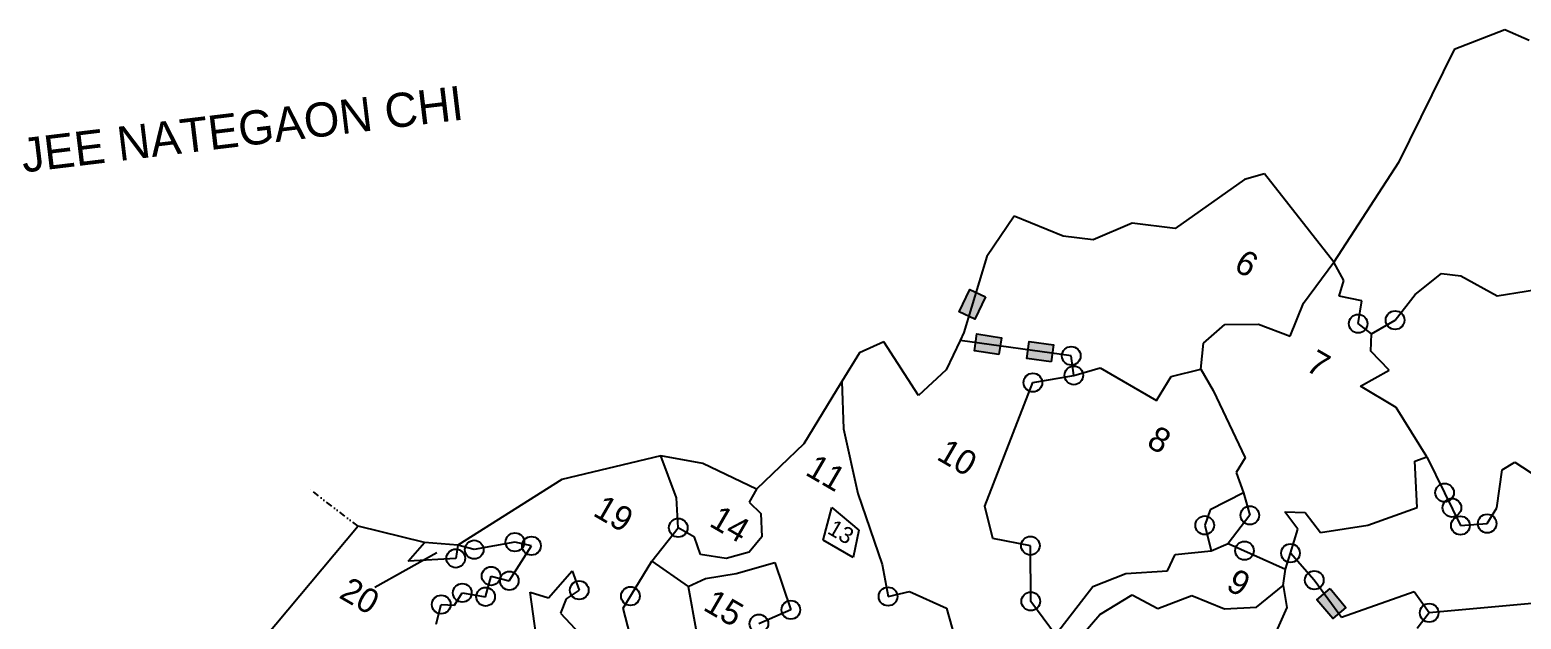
# Model space of a CAD drawing. Header units: metres. Extents: x 321906 to 324695, y 1838151 to 1839688.
# Drawn here: x 322976 to 324115, y 1839238 to 1839688 of the extents above; entities that cross this region are included whole.
import ezdxf

# ---------------------------------------------------------------- set-up
doc = ezdxf.new("R2010")
doc.units = ezdxf.units.M
doc.linetypes.add('DIVIDE', pattern=[1.25, 0.5, -0.25, 0, -0.25, 0, -0.25])
for name, color, linetype in [('POLY_PARCEL', 6, 'Continuous'), ('POLY_WATER', 4, 'Continuous'), ('TEXT_MAPOUT', 7, 'Continuous'), ('TEXT_PARCEL', 7, 'Continuous'), ('V_BOUND_LINE', 7, 'Continuous'), ('V_DIVIDE_LINE', 7, 'DIVIDE')]:
    doc.layers.add(name, color=color, linetype=linetype)
doc.styles.add('TEXT_MAP', font='', dxfattribs={"height": 2.5})
doc.styles.get('TEXT_MAP').set_extended_font_data('Kruti Dev 050')
doc.dimstyles.get("Standard").update_dxf_attribs({"dimtxt": 0.18, "dimasz": 0.18, "dimexe": 0.18, "dimexo": 0.0625, "dimgap": 0.09, "dimtad": 0, "dimtih": 1, "dimtoh": 1, "dimdec": 4, "dimzin": 0, "dimdsep": 46, "dimtxsty": 'Standard', "dimcen": 0.09, "dimadec": 0, "dimazin": 0, "dimtfac": 1, "dimtdec": 4, "dimtofl": 0, "dimtmove": 0, "dimatfit": 3, "dimfxl": 1, "dimtolj": 1, "dimtzin": 0, "dimarcsym": 0})

msp = doc.modelspace()

# ---------------------------------------------------------------- hatches: boundary and pattern name
for points in [[(323685.8, 1839472.8), (323697.6, 1839467.2), (323705.7, 1839484.3), (323693.9, 1839489.9)], [(323699.3, 1839456), (323697.3, 1839443.1), (323716, 1839440.2), (323718, 1839453.1)], [(323739.1, 1839450.3), (323737.3, 1839437.3), (323756, 1839434.7), (323757.8, 1839447.7)], [(323971, 1839238.5), (323981, 1839246.9), (323968.9, 1839261.4), (323958.9, 1839252.9)]]:
    msp.add_hatch(color=256).paths.add_polyline_path(points)

# ---------------------------------------------------------------- linework, layer by layer
for points in [[(323705.7, 1839484.3), (323697.6, 1839467.2), (323685.8, 1839472.8), (323693.9, 1839489.9)], [(323716, 1839440.2), (323697.3, 1839443.1), (323699.3, 1839456), (323718, 1839453.1)], [(323756, 1839434.7), (323737.3, 1839437.3), (323739.1, 1839450.3), (323757.8, 1839447.7)], [(323968.9, 1839261.4), (323981, 1839246.9), (323971, 1839238.5), (323958.9, 1839252.9)]]:
    msp.add_lwpolyline(points, close=True)
for centre in [(323990.4, 1839463.8), (324018.6, 1839466.5), (323771.3, 1839439.2), (323742, 1839418.8), (323773.3, 1839424.3), (324056.4, 1839334.7), (323907.7, 1839317.4), (324062, 1839323.2), (323471.2, 1839307.9), (323873.2, 1839309.8), (324068.5, 1839309.6), (324088.9, 1839311.1), (323346.5, 1839296.9), (323359.1, 1839294.1), (323740.1, 1839294.2), (323301.3, 1839284.5), (323315.4, 1839291.2), (323903.6, 1839290.4), (323938.7, 1839288.5), (323328.3, 1839271), (323306.3, 1839258.2), (323342.2, 1839267.4), (323395.6, 1839260.2), (323956.9, 1839267.9), (323290.2, 1839249.3), (323324.1, 1839255.2), (323434.7, 1839255.7), (323631.4, 1839255.4), (323740.4, 1839251.7), (323532.8, 1839234.6), (323557.2, 1839245.2), (324044.6, 1839242.9)]:
    msp.add_circle(centre, 7.11)
at = {"layer": 'POLY_PARCEL'}
for p, q in [((323948.6, 1839479.4), (323971.7, 1839510.9)), ((323979.5, 1839496.8), (323971.7, 1839510.9)), ((323975.8, 1839484.7), (323979.5, 1839496.8)), ((324033.9, 1839486.2), (324054.1, 1839502.1)), ((324054.1, 1839502.1), (324068.7, 1839500.3)), ((324068.7, 1839500.3), (324096.6, 1839485)), ((324096.6, 1839485), (324147.7, 1839493.4)), ((323993.3, 1839481.2), (323975.8, 1839484.7)), ((323990.4, 1839463.8), (323993.3, 1839481.2)), ((324018.6, 1839466.5), (324033.9, 1839486.2)), ((323938.4, 1839454.3), (323948.6, 1839479.4)), ((323872.4, 1839449), (323888.7, 1839463.2)), ((323888.7, 1839463.2), (323914.3, 1839463.3)), ((323914.3, 1839463.3), (323938.4, 1839454.3)), ((324000.6, 1839456), (323990.4, 1839463.8)), ((324000.6, 1839456), (324018.6, 1839466.5)), ((323771.3, 1839439.2), (323686.4, 1839451)), ((323870.2, 1839429.1), (323872.4, 1839449)), ((324000.1, 1839442.9), (324000.6, 1839456)), ((323773.3, 1839424.3), (323771.3, 1839439.2)), ((324014, 1839428.2), (324000.1, 1839442.9)), ((323742, 1839418.8), (323773.3, 1839424.3)), ((323773.3, 1839424.3), (323793.5, 1839430.1)), ((323793.5, 1839430.1), (323836.3, 1839405.2)), ((323847.6, 1839423.5), (323870.2, 1839429.1)), ((323870.2, 1839429.1), (323879.6, 1839412.8)), ((323992.2, 1839416.1), (324014, 1839428.2)), ((323596, 1839419.6), (323597.3, 1839383.4)), ((323705.3, 1839324.4), (323742, 1839418.8)), ((323836.3, 1839405.2), (323847.6, 1839423.5)), ((323879.6, 1839412.8), (323904.1, 1839361.4)), ((324019.5, 1839399.8), (323992.2, 1839416.1)), ((324042.8, 1839362), (324019.5, 1839399.8)), ((323597.3, 1839383.4), (323608.4, 1839334)), ((323469.9, 1839330.7), (323458, 1839362.8)), ((323904.1, 1839361.4), (323897.2, 1839350.2)), ((324033.7, 1839358.7), (324042.8, 1839362)), ((324035.5, 1839323.3), (324033.7, 1839358.7)), ((324042.8, 1839362), (324056.4, 1839334.7)), ((324100.3, 1839352.1), (324109.9, 1839358)), ((324109.9, 1839358), (324146.9, 1839333.7)), ((323897.2, 1839350.2), (323902.8, 1839334.5)), ((324096.3, 1839323), (324100.3, 1839352.1)), ((323531, 1839337.5), (323525.4, 1839327.4)), ((323608.4, 1839334), (323626.8, 1839279.9)), ((323902.8, 1839334.5), (323877.3, 1839321.7)), ((323902.8, 1839334.5), (323907.7, 1839317.4)), ((324056.4, 1839334.7), (324068.5, 1839309.6)), ((323471.2, 1839307.9), (323469.9, 1839330.7)), ((323525.4, 1839327.4), (323534.3, 1839318.8)), ((323581.8, 1839298.5), (323588.5, 1839323.3)), ((323588.5, 1839323.3), (323609.2, 1839306.1)), ((323711.5, 1839299.6), (323705.3, 1839324.4)), ((323877.3, 1839321.7), (323873.2, 1839309.8)), ((323997.8, 1839310), (324035.5, 1839323.3)), ((324088.9, 1839311.1), (324096.3, 1839323)), ((323534.3, 1839318.8), (323535, 1839301)), ((323907.7, 1839317.4), (323891.2, 1839296)), ((323944.4, 1839306.7), (323934.5, 1839320)), ((323934.5, 1839320), (323950, 1839319.6)), ((323950, 1839319.6), (323961.6, 1839304.3)), ((323961.6, 1839304.3), (323997.8, 1839310)), ((324068.5, 1839309.6), (324088.9, 1839311.1)), ((323451.1, 1839282.5), (323471.2, 1839307.9)), ((323483.7, 1839300.6), (323471.2, 1839307.9)), ((323488.3, 1839287.5), (323483.7, 1839300.6)), ((323535, 1839301), (323525.3, 1839289.3)), ((323604.8, 1839285.1), (323581.8, 1839298.5)), ((323609.2, 1839306.1), (323604.8, 1839285.1)), ((323740.1, 1839294.2), (323711.5, 1839299.6)), ((323873.2, 1839309.8), (323878.1, 1839290.4)), ((323938.7, 1839288.5), (323944.4, 1839306.7)), ((323265, 1839282.4), (323277.5, 1839296.7)), ((323303, 1839294.7), (323301.3, 1839284.5)), ((323315.4, 1839291.2), (323303, 1839294.7)), ((323346.5, 1839296.9), (323315.4, 1839291.2)), ((323342.2, 1839267.4), (323359.1, 1839294.1)), ((323359.1, 1839294.1), (323346.5, 1839296.9)), ((323507.9, 1839284.3), (323488.3, 1839287.5)), ((323525.3, 1839289.3), (323507.9, 1839284.3)), ((323740.4, 1839251.7), (323740.1, 1839294.2)), ((323934.8, 1839276.3), (323938.7, 1839288.5)), ((323956.9, 1839267.9), (323938.7, 1839288.5)), ((323301.3, 1839284.5), (323265, 1839282.4)), ((323429.1, 1839246.5), (323451.1, 1839282.5)), ((323451.1, 1839282.5), (323478.7, 1839263)), ((323515.3, 1839273), (323545, 1839281.3)), ((323545, 1839281.3), (323557.2, 1839245.2)), ((323626.8, 1839279.9), (323631.4, 1839255.4)), ((323933.1, 1839263.9), (323934.8, 1839276.3)), ((323324.1, 1839255.2), (323328.3, 1839271)), ((323328.3, 1839271), (323342.2, 1839267.4)), ((323372.2, 1839254.4), (323390.2, 1839274.9)), ((323390.2, 1839274.9), (323395.6, 1839260.2)), ((323478.7, 1839263), (323492.1, 1839269.1)), ((323492.1, 1839269.1), (323515.3, 1839273)), ((323977.6, 1839239.4), (323956.9, 1839267.9)), ((323300.4, 1839248.9), (323306.3, 1839258.2)), ((323306.3, 1839258.2), (323324.1, 1839255.2)), ((323362.6, 1839225.7), (323358.1, 1839258.7)), ((323358.1, 1839258.7), (323372.2, 1839254.4)), ((323385.6, 1839253.7), (323381.2, 1839242.7)), ((323395.6, 1839260.2), (323385.6, 1839253.7)), ((323478.7, 1839263), (323485.1, 1839228)), ((323631.4, 1839255.4), (323647.7, 1839259.3)), ((323647.7, 1839259.3), (323676.1, 1839246.4)), ((323933.1, 1839263.9), (323936, 1839247)), ((324033.2, 1839258.9), (323977.6, 1839239.4)), ((324044.6, 1839242.9), (324033.2, 1839258.9)), ((323286.4, 1839234.2), (323290.2, 1839249.3)), ((323290.2, 1839249.3), (323300.4, 1839248.9)), ((323381.2, 1839242.7), (323396, 1839227)), ((323449.8, 1839167.3), (323429.1, 1839246.5)), ((323557.2, 1839245.2), (323532.8, 1839234.6)), ((323676.1, 1839246.4), (323684.2, 1839217.4)), ((323759.3, 1839226), (323740.4, 1839251.7)), ((323936, 1839247), (323915.3, 1839201.2)), ((324044.6, 1839242.9), (324035.4, 1839230.9)), ((324128.7, 1839250.6), (324044.6, 1839242.9))]:
    msp.add_line(p, q, dxfattribs=at)
at = {"layer": 'POLY_WATER'}
for p, q in [((323844.7, 1839275.1), (323850.6, 1839287.6)), ((323850.6, 1839287.6), (323878.1, 1839290.4)), ((323878.1, 1839290.4), (323891.2, 1839296)), ((323891.2, 1839296), (323934.8, 1839276.3)), ((323787.8, 1839263), (323812.9, 1839272.9)), ((323812.9, 1839272.9), (323844.7, 1839275.1)), ((323759.3, 1839226), (323787.8, 1839263)), ((323793.2, 1839241.6), (323817.9, 1839256.6)), ((323817.9, 1839256.6), (323837.3, 1839246.2)), ((323837.3, 1839246.2), (323863.4, 1839256.1)), ((323863.4, 1839256.1), (323888.2, 1839246)), ((323912.7, 1839247.3), (323933.1, 1839263.9)), ((323765.8, 1839210), (323793.2, 1839241.6)), ((323888.2, 1839246), (323912.7, 1839247.3))]:
    msp.add_line(p, q, dxfattribs=at)
at = {"layer": 'V_BOUND_LINE'}
for p, q in [((324102.5, 1839688.3), (324063.8, 1839673.2)), ((324120.9, 1839680), (324102.5, 1839688.3)), ((324063.8, 1839673.2), (324021.2, 1839586.9)), ((324021.2, 1839586.9), (323971.7, 1839510.9)), ((323903.6, 1839574), (323850.7, 1839536.4)), ((323918.9, 1839578.3), (323903.6, 1839574)), ((323971.7, 1839510.9), (323918.9, 1839578.3)), ((323727.8, 1839545.8), (323706.9, 1839515.2)), ((323765, 1839530.6), (323727.8, 1839545.8)), ((323817.8, 1839540.5), (323788, 1839527.9)), ((323850.7, 1839536.4), (323817.8, 1839540.5)), ((323788, 1839527.9), (323765, 1839530.6)), ((323706.9, 1839515.2), (323689.2, 1839457.1)), ((323628.3, 1839449.8), (323609.5, 1839441.4)), ((323654.7, 1839408.8), (323628.3, 1839449.8)), ((323686.4, 1839451), (323675.8, 1839428.6)), ((323689.2, 1839457.1), (323686.4, 1839451)), ((323609.5, 1839441.4), (323596, 1839419.6)), ((323675.8, 1839428.6), (323654.7, 1839408.8)), ((323592, 1839413.1), (323567.1, 1839372.1)), ((323596, 1839419.6), (323592, 1839413.1)), ((323567.1, 1839372.1), (323531, 1839337.5)), ((323458, 1839362.8), (323382.3, 1839344.8)), ((323490, 1839357.1), (323458, 1839362.8)), ((323531, 1839337.5), (323490, 1839357.1)), ((323382.3, 1839344.8), (323303, 1839294.7)), ((323226.7, 1839309), (323101.6, 1839159.6)), ((323277.5, 1839296.7), (323226.7, 1839309)), ((323303, 1839294.7), (323277.5, 1839296.7))]:
    msp.add_line(p, q, dxfattribs=at)
at = {"layer": 'V_DIVIDE_LINE', "ltscale": 10}
msp.add_line((323226.7, 1839309), (323188.6, 1839338.4), dxfattribs=at)

# ---------------------------------------------------------------- texts
at = {"layer": 'TEXT_MAPOUT'}
msp.add_text('SHIV MOUJEE NATEGAON CHI', height=26.113, rotation=6.8746, dxfattribs=at).set_placement((322799.7, 1839558.5))
at = {"layer": 'TEXT_PARCEL', "style": 'TEXT_MAP'}
for s, height, p in [('6', 18.8, (323894.5, 1839505.3)), ('7', 18.8, (323949.4, 1839428.7)), ('8', 18.8, (323827.9, 1839370.6)), ('10', 18.8, (323667.6, 1839360.6)), ('11', 18.8, (323567.3, 1839348.8)), ('19', 18.8, (323405.2, 1839317.7)), ('14', 18.8, (323494, 1839309.7)), ('13', 12.53, (323584.3, 1839304)), ('9', 18.8, (323888.5, 1839261.4)), ('20', 18.8, (323211.3, 1839254.9)), ('15', 18.8, (323489.3, 1839245.6))]:
    msp.add_text(s, height=height, rotation=329.8553, dxfattribs=at).set_placement(p)

# ---------------------------------------------------------------- leaders
msp.add_leader([(323239.5, 1839262.6), (323286.9, 1839288.9)], dimstyle='Standard', override={"dimtxt": 2.5, "dimasz": 2.5, "dimexe": 1.25, "dimexo": 0.625, "dimgap": 0.625, "dimtad": 1, "dimtih": 0, "dimtoh": 0, "dimzin": 8, "dimcen": 2.5, "dimtofl": 1})

doc.saveas('drawing.dxf')
